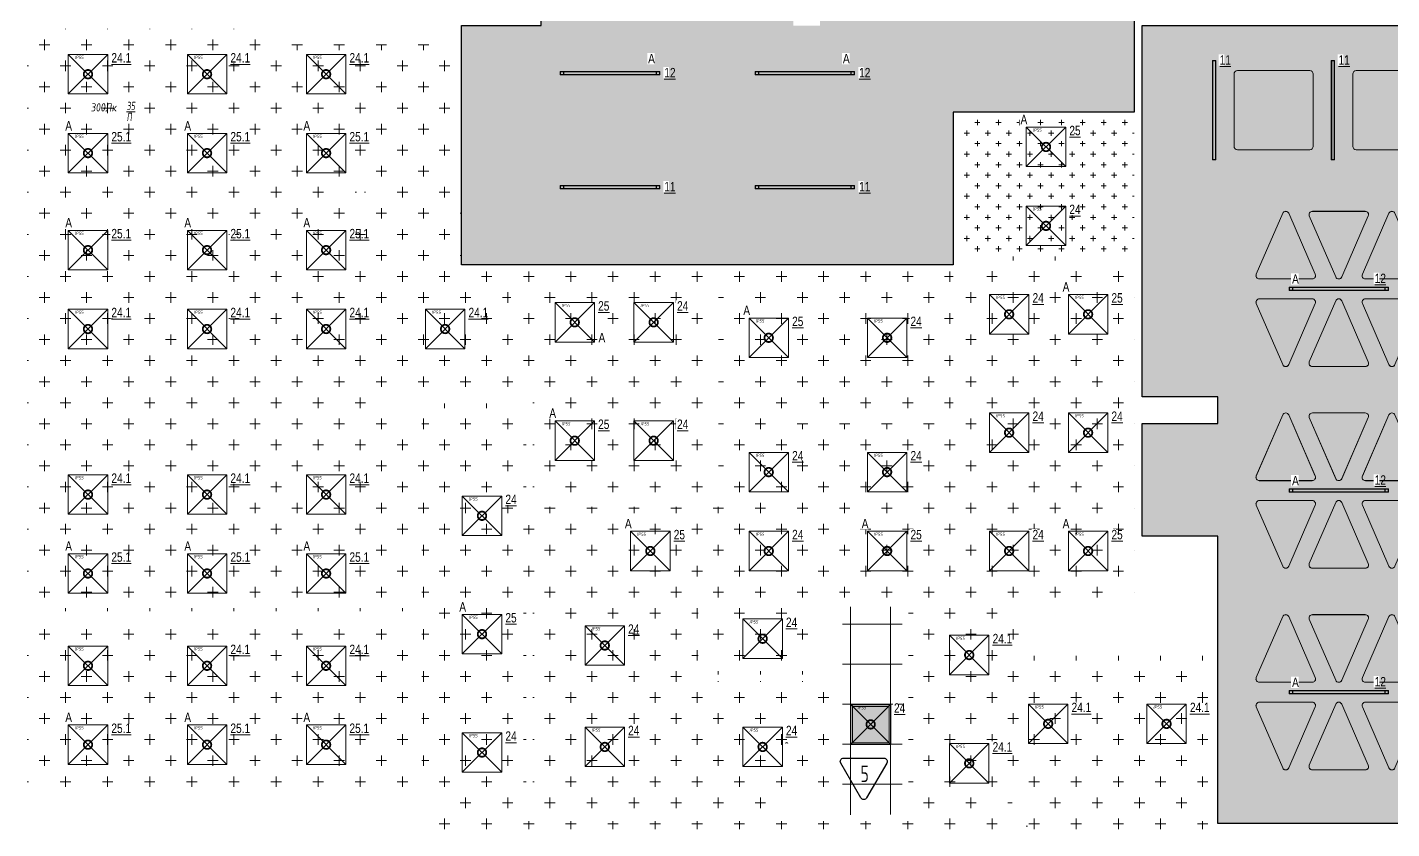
# Model space of a CAD drawing. Header units: millimetres. Extents: x -510890 to 418982, y -118257 to 141350.
# Drawn here: x -217984 to -197412, y 106288 to 118376 of the extents above; entities that cross this region are included whole.
import ezdxf

# ---------------------------------------------------------------- set-up
doc = ezdxf.new("R2010")
doc.units = ezdxf.units.MM
for name, color, linetype, lineweight in [('_ЭОМ_ОБЩ_Освещение_текст', 250, 'Continuous', 18), ('_ЭОМ_ОБЩ_Освещение_текст тип светильника', 172, 'Continuous', 50), ('_ЭОМ_светильник А', 1, 'Continuous', 35), ('_ЭОМ_светильник Р', 4, 'Continuous', 35), ('АР_Полы_Штриховка', 252, 'Continuous', 0), ('АР_Потолки_Штриховка', 252, 'Continuous', 0), ('ТХ_пищеблок', 30, 'Continuous', 20)]:
    doc.layers.add(name, color=color, linetype=linetype, lineweight=lineweight)
doc.layers.add('RAL 9010', color=7, linetype='Continuous')
doc.layers.add('X-ref Light', color=250, linetype='Continuous')
for name, color, linetype, lineweight, true_color in [('АР_Потолок_RAL 095 85 40', 7, 'Continuous', 5, 0xddc87a), ('АР_Потолок_RAL 100 70 20', 7, 'Continuous', 5, 0xb3ac85), ('АР_Потолок_Покраска', 7, 'Continuous', 5, 0x007399)]:
    doc.layers.add(name, color=color, linetype=linetype, lineweight=lineweight, true_color=true_color)
doc.layers.get('X-ref Light').off()
doc.styles.add('ISOCPEUR', font='isocpeur.ttf', dxfattribs={"height": 800})
doc.styles.add('ISOCUPER', font='isocpeur.ttf', dxfattribs={"width": 0.85, "oblique": 7})
doc.styles.add('ГОСТ', font='cad.shx', dxfattribs={"width": 0.8})

# ---------------------------------------------------------------- blocks, each defined once
blk = doc.blocks.new('A$Cadefe39d')
at = {"layer": 'АР_Потолки_Штриховка', "ltscale": 100, "true_color": 0xf8f6b0}
h = blk.add_hatch(color=51, dxfattribs=at)
h.dxf.hatch_style = 1
h.paths.add_polyline_path([(0, 0), (550, 0), (550, 550), (0, 550)])
at = {"layer": 'АР_Потолки_Штриховка', "color": 18, "ltscale": 100, "true_color": 0x000000}
for points in [[(575, -25), (-25, -25), (-25, 575), (575, 575)], [(550, 0), (0, 0), (0, 550), (550, 550)]]:
    blk.add_lwpolyline(points, close=True, dxfattribs=at)
blk = doc.blocks.new('RVE-PLS5070-1500-P')
at = {"color": 0, "linetype": 'ByBlock', "lineweight": -2, "ltscale": 40}
for points in [[(750, -25), (-750, -25), (-750, 25), (750, 25)], [(745, -20), (-745, -20), (-745, 20), (745, 20)]]:
    blk.add_lwpolyline(points, close=True, dxfattribs=at)
blk = doc.blocks.new('OPL R 418 HF')
at = {"color": 0, "linetype": 'ByBlock', "lineweight": -2, "ltscale": 100}
for p, q in [((-297, 298), (298, 298)), ((-297, 298), (-297, -297)), ((-297, 298), (298, -297)), ((-297, -297), (298, 298)), ((298, 298), (298, -297)), ((298, -297), (-297, -297))]:
    blk.add_line(p, q, dxfattribs=at)
at = {"color": 0, "linetype": 'ByBlock', "lineweight": -2, "const_width": 27.2}
blk.add_lwpolyline([(-64, 0, 1), (64, 0, 1)], format="xyb", close=True, dxfattribs=at)
at = {"color": 0, "linetype": 'ByBlock', "lineweight": -2, "insert": (-200, 279), "char_height": 50, "attachment_point": 1, "style": 'ISOCUPER'}
blk.add_mtext_dynamic_manual_height_columns('IP55', width=2.44, gutter_width=12.5, heights=[0], dxfattribs=at)
blk = doc.blocks.new('A$C35e846bc')
at = {"layer": 'АР_Потолки_Штриховка', "color": 18, "lineweight": 18, "ltscale": 100, "true_color": 0x000000}
for points in [[(8390, 59620), (8390, 58120), (8440, 58120), (8440, 59620)], [(8395, 59615), (8395, 58125), (8435, 58125), (8435, 59615)], [(10182, 59620), (10182, 58120), (10232, 58120), (10232, 59620)], [(10187, 59615), (10187, 58125), (10227, 58125), (10227, 59615)], [(6, 59402), (-1394, 59402), (-1394, 59452), (6, 59452)], [(1, 59407), (-1389, 59407), (-1389, 59447), (1, 59447)], [(2943, 59402), (1543, 59402), (1543, 59452), (2943, 59452)], [(2938, 59407), (1548, 59407), (1548, 59447), (2938, 59447)], [(6, 57683), (-1394, 57683), (-1394, 57733), (6, 57733)], [(1, 57688), (-1389, 57688), (-1389, 57728), (1, 57728)], [(2943, 57683), (1543, 57683), (1543, 57733), (2943, 57733)], [(2938, 57688), (1548, 57688), (1548, 57728), (2938, 57728)], [(9595, 56199), (10995, 56199), (10995, 56149), (9595, 56149)], [(9600, 56194), (10990, 56194), (10990, 56154), (9600, 56154)], [(9595, 53157), (10995, 53157), (10995, 53107), (9595, 53107)], [(9600, 53152), (10990, 53152), (10990, 53112), (9600, 53112)], [(9595, 50116), (10995, 50116), (10995, 50066), (9595, 50066)], [(9600, 50111), (10990, 50111), (10990, 50071), (9600, 50071)]]:
    blk.add_lwpolyline(points, close=True, dxfattribs=at)
for points in [[(8715, 58324), (8715, 59416, -0.414214), (8765, 59466), (9857, 59466, -0.414214), (9907, 59416), (9907, 58324, -0.414214), (9857, 58274), (8765, 58274, -0.414214)], [(10557, 59466), (11649, 59466, -0.414214), (11699, 59416), (11699, 58324, -0.414214), (11649, 58274), (10557, 58274, -0.414214), (10507, 58324), (10507, 59416, -0.414214)]]:
    blk.add_lwpolyline(points, format="xyb", close=True, dxfattribs=at)
for points in [[(9939, 56394, -0.539691), (9893, 56324), (9096, 56324, -0.539691), (9050, 56394), (9449, 57314, -0.656611), (9540, 57314), (9939, 56394)], [(10739, 57275, 0.539691), (10693, 57344), (9896, 57344, 0.539691), (9850, 57275), (10249, 56354, 0.656611), (10340, 56354), (10739, 57275)], [(11539, 56394, -0.539691), (11493, 56324), (10696, 56324, -0.539691), (10650, 56394), (11049, 57314, -0.656611), (11140, 57314), (11539, 56394)], [(9939, 55954, 0.539691), (9893, 56024), (9096, 56024, 0.539691), (9050, 55954), (9449, 55033, 0.656611), (9540, 55033), (9939, 55954)], [(10739, 55073, -0.539691), (10693, 55003), (9896, 55003, -0.539691), (9850, 55073), (10249, 55994, -0.656611), (10340, 55994), (10739, 55073)], [(11539, 55954, 0.539691), (11493, 56024), (10696, 56024, 0.539691), (10650, 55954), (11049, 55033, 0.656611), (11140, 55033), (11539, 55954)], [(9939, 53352, -0.539691), (9893, 53282), (9096, 53282, -0.539691), (9050, 53352), (9449, 54273, -0.656611), (9540, 54273), (9939, 53352)], [(10739, 54233, 0.539691), (10693, 54303), (9896, 54303, 0.539691), (9850, 54233), (10249, 53312, 0.656611), (10340, 53312), (10739, 54233)], [(11539, 53352, -0.539691), (11493, 53282), (10696, 53282, -0.539691), (10650, 53352), (11049, 54273, -0.656611), (11140, 54273), (11539, 53352)], [(9939, 52912, 0.539691), (9893, 52982), (9096, 52982, 0.539691), (9050, 52912), (9449, 51992, 0.656611), (9540, 51992), (9939, 52912)], [(10739, 52031, -0.539691), (10693, 51961), (9896, 51961, -0.539691), (9850, 52031), (10249, 52952, -0.656611), (10340, 52952), (10739, 52031)], [(11539, 52912, 0.539691), (11493, 52982), (10696, 52982, 0.539691), (10650, 52912), (11049, 51992, 0.656611), (11140, 51992), (11539, 52912)], [(9939, 50311, -0.539691), (9893, 50241), (9096, 50241, -0.539691), (9050, 50311), (9449, 51231, -0.656611), (9540, 51231), (9939, 50311)], [(10739, 51192, 0.539691), (10693, 51261), (9896, 51261, 0.539691), (9850, 51192), (10249, 50271, 0.656611), (10340, 50271), (10739, 51192)], [(11539, 50311, -0.539691), (11493, 50241), (10696, 50241, -0.539691), (10650, 50311), (11049, 51231, -0.656611), (11140, 51231), (11539, 50311)], [(9939, 49871, 0.539691), (9893, 49941), (9096, 49941, 0.539691), (9050, 49871), (9449, 48950, 0.656611), (9540, 48950), (9939, 49871)], [(10739, 48990, -0.539691), (10693, 48920), (9896, 48920, -0.539691), (9850, 48990), (10249, 49911, -0.656611), (10340, 49911), (10739, 48990)], [(11539, 49871, 0.539691), (11493, 49941), (10696, 49941, 0.539691), (10650, 49871), (11049, 48950, 0.656611), (11140, 48950), (11539, 49871)]]:
    blk.add_lwpolyline(points, format="xyb", dxfattribs=at)
at = {"layer": 'ТХ_пищеблок', "color": 18, "lineweight": 18, "true_color": 0x000000}
blk.add_line((5579, 48072), (5601, 48072), dxfattribs=at)
for centre in [(1620, 49319), (1970, 49319)]:
    blk.add_arc(centre, 15.1, 0, 180, dxfattribs=at)
at = {"layer": '_ЭОМ_светильник А', "color": 18, "lineweight": 18, "ltscale": 100, "true_color": 0x000000}
for p in [(5880, 58315), (-1226, 55670), (6514, 55791), (1699, 55437), (-86, 52221), (3484, 52221), (6514, 52221), (-2624, 50967)]:
    blk.add_blockref('OPL R 418 HF', p, dxfattribs=at)
at = {"layer": '_ЭОМ_светильник Р', "color": 18, "lineweight": 18, "ltscale": 100, "true_color": 0x000000}
for p in [(-8565, 59412), (-6770, 59412), (-4975, 59412), (5880, 57125), (-36, 55670), (5324, 55791), (-8565, 55569), (-6770, 55569), (-4975, 55569), (-3180, 55569), (3484, 55437), (-36, 53885), (5324, 54006), (6514, 54006), (1699, 53411), (3484, 53411), (-8565, 53072), (-6770, 53072), (-4975, 53072), (-2624, 52752), (1699, 52221), (5324, 52221), (-773, 50796), (1607, 50898), (4722, 50652), (-8565, 50490), (-6770, 50490), (-4975, 50490), (3236, 49606), (5912, 49614), (7697, 49614), (-2624, 49182), (-773, 49266), (1607, 49266), (4722, 49019)]:
    blk.add_blockref('OPL R 418 HF', p, dxfattribs=at)
at = {"layer": '_ЭОМ_светильник Р', "color": 18, "lineweight": 18, "ltscale": 100, "true_color": 0x000000, "rotation": 89.99999999999997}
for p in [(8415, 58870), (10207, 58870)]:
    blk.add_blockref('RVE-PLS5070-1500-P', p, dxfattribs=at)
at = {"layer": '_ЭОМ_ОБЩ_Освещение_текст', "color": 18, "lineweight": 18, "ltscale": 100, "true_color": 0x000000, "style": 'ISOCUPER', "oblique": 7, "width": 0.85}
blk.add_text('300Лк', height=125, dxfattribs=at).set_placement((-8525, 58850))
at = {"layer": '_ЭОМ_ОБЩ_Освещение_текст', "color": 18, "lineweight": 18, "ltscale": 100, "true_color": 0x000000, "insert": (-7982, 58996, 0), "char_height": 125, "width": 233.54, "attachment_point": 1, "style": 'ISOCUPER'}
blk.add_mtext('\\pxsm0.8;{\\W0.7;\\L35\\P\\lП}', dxfattribs=at)
at = {"layer": '_ЭОМ_ОБЩ_Освещение_текст тип светильника', "color": 18, "lineweight": 18, "ltscale": 40, "true_color": 0x000000, "char_height": 142.2, "width": 55.87, "attachment_point": 1, "style": 'ГОСТ', "bg_fill": 3, "box_fill_scale": 1.1, "bg_fill_color": 256, "bg_fill_transparency": 0}
for s, insert in [('{\\L12}', (125, 59507)), ('{\\L12}', (3062, 59507)), ('{\\L11}', (125, 57787)), ('{\\L11}', (3062, 57787))]:
    blk.add_mtext(s, dxfattribs=dict(at, insert=insert))
at = {"layer": '_ЭОМ_светильник А', "color": 18, "lineweight": 18, "ltscale": 100, "true_color": 0x000000, "char_height": 142, "width": 86.04, "attachment_point": 1, "style": 'ГОСТ', "bg_fill": 3, "box_fill_scale": 1.1, "bg_fill_color": 256, "bg_fill_transparency": 0}
for insert in [(-119, 59719), (2818, 59719), (-8907, 58705), (-7112, 58705), (-5317, 58705), (-8907, 57243), (-7112, 57243), (-5317, 57243), (-1609, 54371), (-8907, 52366), (-7112, 52366), (-5317, 52366), (-8907, 49783), (-7112, 49783), (-5317, 49783)]:
    blk.add_mtext('А', dxfattribs=dict(at, insert=insert))
at = {"layer": '_ЭОМ_светильник А', "color": 18, "lineweight": 18, "ltscale": 100, "true_color": 0x000000, "rotation": 180}
for p in [(-694, 59427), (2243, 59427)]:
    blk.add_blockref('RVE-PLS5070-1500-P', p, dxfattribs=at)
at = {"layer": '_ЭОМ_светильник А', "color": 18, "lineweight": 18, "ltscale": 100, "true_color": 0x000000}
for p in [(-8565, 58222), (-6770, 58222), (-4975, 58222), (-8565, 56759), (-6770, 56759), (-4975, 56759), (-1226, 53885), (-8565, 51882), (-6770, 51882), (-4975, 51882), (-8565, 49300), (-6770, 49300), (-4975, 49300)]:
    blk.add_blockref('OPL R 418 HF', p, dxfattribs=at)
at = {"layer": '_ЭОМ_светильник Р', "color": 18, "lineweight": 18, "ltscale": 100, "true_color": 0x000000, "rotation": 180}
for p in [(-694, 57708), (2243, 57708)]:
    blk.add_blockref('RVE-PLS5070-1500-P', p, dxfattribs=at)
at = {"layer": '_ЭОМ_ОБЩ_Освещение_текст тип светильника', "color": 18, "lineweight": 18, "ltscale": 40, "true_color": 0x000000, "char_height": 142.2, "width": 55.87, "attachment_point": 1, "style": 'ГОСТ', "bg_fill": 3, "box_fill_scale": 1.1, "bg_fill_color": 256, "bg_fill_transparency": 0}
for s, insert in [('{\\L24.1}', (-8212, 59731)), ('{\\L24.1}', (-6417, 59731)), ('{\\L24.1}', (-4622, 59731)), ('{\\L11}', (8499, 59699)), ('{\\L11}', (10291, 59699)), ('{\\L25}', (6232, 58634)), ('{\\L24}', (6232, 57444)), ('{\\L12}', (10836, 56404)), ('{\\L25}', (-873, 55989)), ('{\\L24}', (317, 55989)), ('{\\L24}', (5677, 56110)), ('{\\L25}', (6867, 56110)), ('{\\L24.1}', (-8212, 55889)), ('{\\L24.1}', (-6417, 55889)), ('{\\L24.1}', (-4622, 55889)), ('{\\L24.1}', (-2827, 55889)), ('{\\L25}', (2052, 55756)), ('{\\L24}', (3837, 55756)), ('{\\L24}', (5677, 54325)), ('{\\L24}', (6867, 54325)), ('{\\L24}', (317, 54204)), ('{\\L24}', (2052, 53730)), ('{\\L24}', (3837, 53730)), ('{\\L24.1}', (-8212, 53391)), ('{\\L24.1}', (-6417, 53391)), ('{\\L24.1}', (-4622, 53391)), ('{\\L12}', (10836, 53363)), ('{\\L24}', (-2271, 53071)), ('{\\L25}', (267, 52540)), ('{\\L24}', (2052, 52540)), ('{\\L25}', (3837, 52540)), ('{\\L24}', (5677, 52540)), ('{\\L25}', (6867, 52540)), ('{\\L25}', (-2271, 51286)), ('{\\L24}', (1959, 51217)), ('{\\L24}', (-421, 51115)), ('{\\L24.1}', (-6417, 50809)), ('{\\L24.1}', (-4622, 50809)), ('{\\L24.1}', (5075, 50971)), ('{\\L12}', (10836, 50321)), ('{\\L24}', (3588, 49925)), ('{\\L24.1}', (6265, 49933)), ('{\\L24.1}', (8050, 49933)), ('{\\L24}', (-421, 49585)), ('{\\L24}', (1959, 49585)), ('{\\L24}', (-2271, 49501)), ('{\\L24.1}', (5075, 49338))]:
    blk.add_mtext(s, dxfattribs=dict(at, insert=insert))
at = {"layer": '_ЭОМ_светильник А', "color": 18, "lineweight": 18, "ltscale": 100, "true_color": 0x000000, "char_height": 142, "width": 86.04, "attachment_point": 1, "style": 'ГОСТ', "bg_fill": 3, "box_fill_scale": 1.1, "bg_fill_color": 256, "bg_fill_transparency": 0}
for insert in [(5496, 58800), (9590, 56394), (6131, 56276), (1316, 55922), (-867, 55510), (9590, 53353), (-469, 52706), (3101, 52706), (6131, 52706), (-2966, 51450), (9590, 50311)]:
    blk.add_mtext('А', dxfattribs=dict(at, insert=insert))
at = {"layer": '_ЭОМ_светильник А', "color": 18, "lineweight": 18, "ltscale": 100, "true_color": 0x000000, "rotation": 180}
for p in [(10295, 56174), (10295, 53132), (10295, 50091)]:
    blk.add_blockref('RVE-PLS5070-1500-P', p, dxfattribs=at)
at = {"layer": '_ЭОМ_ОБЩ_Освещение_текст тип светильника', "color": 18, "lineweight": 18, "ltscale": 40, "true_color": 0x000000, "char_height": 142.2, "width": 55.87, "attachment_point": 1, "style": 'ГОСТ', "bg_fill": 3, "box_fill_scale": 1.1, "bg_fill_color": 256, "bg_fill_transparency": 0}
for s, insert in [('{\\L25.1}', (-8212, 58541)), ('{\\L25.1}', (-6417, 58541)), ('{\\L25.1}', (-4622, 58541)), ('{\\L25.1}', (-8212, 57079)), ('{\\L25.1}', (-6417, 57079)), ('{\\L25.1}', (-4622, 57079)), ('{\\L25}', (-873, 54204)), ('{\\L25.1}', (-8212, 52201)), ('{\\L25.1}', (-6417, 52201)), ('{\\L25.1}', (-4622, 52201)), ('{\\L25.1}', (-8212, 49619)), ('{\\L25.1}', (-6417, 49619)), ('{\\L25.1}', (-4622, 49619))]:
    blk.add_mtext(s, dxfattribs=dict(at, insert=insert))

msp = doc.modelspace()

# ---------------------------------------------------------------- hatches: boundary and pattern name
at = {"layer": 'RAL 9010', "ltscale": 100, "true_color": 0xe1be89}
h = msp.add_hatch(color=31, dxfattribs=at)
h.dxf.hatch_style = 1
h.paths.add_polyline_path([(-198255.1, 114610.1, 0.6566108), (-198163.4, 114610.1), (-197764.5, 115530.8, 0.5396909), (-197810.4, 115600.7), (-198608.1, 115600.7, 0.5396909), (-198654, 115530.8)])
h = msp.add_hatch(color=31, dxfattribs=at)
h.dxf.hatch_style = 1
h.paths.add_polyline_path([(-197455.1, 113289.3, 0.6566108), (-197363.4, 113289.3), (-196964.5, 114210.1, 0.5396909), (-197010.4, 114279.9), (-197808.1, 114279.9, 0.5396909), (-197854, 114210.1)])
h = msp.add_hatch(color=31, dxfattribs=at)
h.dxf.hatch_style = 1
h.paths.add_polyline_path([(-198963.4, 112529.1, 0.6566108), (-199055.1, 112529.1), (-199454, 111608.3, 0.5396909), (-199408.1, 111538.4), (-198610.4, 111538.4, 0.5396909), (-198564.5, 111608.3)])
h = msp.add_hatch(color=31, dxfattribs=at)
h.dxf.hatch_style = 1
h.paths.add_polyline_path([(-198654, 110287.6, 0.5396909), (-198608.1, 110217.7), (-197810.4, 110217.7, 0.5396909), (-197764.5, 110287.6), (-198163.4, 111208.3, 0.6566108), (-198255.1, 111208.3)])
h = msp.add_hatch(color=31, dxfattribs=at)
h.dxf.hatch_style = 1
h.paths.add_polyline_path([(-197363.4, 109487.6, 0.6566108), (-197455.1, 109487.6), (-197854, 108566.8, 0.5396909), (-197808.1, 108496.9), (-197010.4, 108496.9, 0.5396909), (-196964.5, 108566.8)])
h = msp.add_hatch(color=31, dxfattribs=at)
h.dxf.hatch_style = 1
h.paths.add_polyline_path([(-199408.1, 108196.9, 0.5396909), (-199454, 108127.1), (-199055.1, 107206.3, 0.6566108), (-198963.4, 107206.3), (-198564.5, 108127.1, 0.5396909), (-198610.4, 108196.9)])
at = {"layer": 'АР_Полы_Штриховка', "transparency": 33554610}
h = msp.add_hatch(dxfattribs=at)
h.set_pattern_fill('ANSI37', color=250, scale=190, angle=45)
h.set_pattern_definition([(90, (134.4, 185.57), (-603.25, 0), []), (180, (134.4, 185.57), (-6e-14, -603.25), [])])
h.paths.add_polyline_path([(-204794.8, 109635.4), (-205694.8, 109634.1), (-205694.8, 106500), (-204794.8, 106501.3)])
at = {"layer": 'АР_Потолки_Штриховка', "ltscale": 100, "true_color": 0xf8f6b0}
h = msp.add_hatch(color=51, dxfattribs=at)
h.dxf.hatch_style = 1
h.paths.add_polyline_path([(-208502.4, 117662.8), (-209892.4, 117662.8), (-209892.4, 117702.8), (-208502.4, 117702.8)])
h = msp.add_hatch(color=51, dxfattribs=at)
h.dxf.hatch_style = 1
h.paths.add_polyline_path([(-205565.4, 117662.8), (-206955.4, 117662.8), (-206955.4, 117702.8), (-205565.4, 117702.8)])
h = msp.add_hatch(color=51, dxfattribs=at)
h.dxf.hatch_style = 1
h.paths.add_polyline_path([(-200109.2, 117870.7), (-200109.2, 116380.7), (-200069.2, 116380.7), (-200069.2, 117870.7)])
h = msp.add_hatch(color=51, dxfattribs=at)
h.dxf.hatch_style = 1
h.paths.add_polyline_path([(-198317.2, 117870.7), (-198317.2, 116380.7), (-198277.2, 116380.7), (-198277.2, 117870.7)])
h = msp.add_hatch(color=51, dxfattribs=at)
h.dxf.hatch_style = 1
h.paths.add_polyline_path([(-208502.4, 115943.4), (-209892.4, 115943.4), (-209892.4, 115983.4), (-208502.4, 115983.4)])
h = msp.add_hatch(color=51, dxfattribs=at)
h.dxf.hatch_style = 1
h.paths.add_polyline_path([(-205565.4, 115943.4), (-206955.4, 115943.4), (-206955.4, 115983.4), (-205565.4, 115983.4)])
h = msp.add_hatch(color=51, dxfattribs=at)
h.dxf.hatch_style = 1
h.paths.add_polyline_path([(-198904.2, 114449.9), (-197514.2, 114449.9), (-197514.2, 114409.9), (-198904.2, 114409.9)])
h = msp.add_hatch(color=51, dxfattribs=at)
h.dxf.hatch_style = 1
h.paths.add_polyline_path([(-198904.2, 111408.4), (-197514.2, 111408.4), (-197514.2, 111368.4), (-198904.2, 111368.4)])
h = msp.add_hatch(color=51, dxfattribs=at)
h.dxf.hatch_style = 1
h.paths.add_polyline_path([(-198904.2, 108366.9), (-197514.2, 108366.9), (-197514.2, 108326.9), (-198904.2, 108326.9)])
at = {"layer": 'АР_Потолок_RAL 095 85 40', "transparency": 33554687}
h = msp.add_hatch(color=256, dxfattribs=at)
h.dxf.hatch_style = 1
h.paths.add_polyline_path([(-198597.2, 117671.7, 0.4142136), (-198647.2, 117721.7), (-199739.2, 117721.7, 0.4142136), (-199789.2, 117671.7), (-199789.2, 116579.7, 0.4142136), (-199739.2, 116529.7), (-198647.2, 116529.7, 0.4142136), (-198597.2, 116579.7)])
h = msp.add_hatch(color=256, dxfattribs=at)
h.dxf.hatch_style = 1
h.paths.add_polyline_path([(-198963.4, 115570.6, 0.6566108), (-199055.1, 115570.6), (-199454, 114649.8, 0.5396909), (-199408.1, 114579.9), (-198610.4, 114579.9, 0.5396909), (-198564.5, 114649.8)])
h = msp.add_hatch(color=256, dxfattribs=at)
h.dxf.hatch_style = 1
h.paths.add_polyline_path([(-198654, 113329.1, 0.5396909), (-198608.1, 113259.2), (-197810.4, 113259.2, 0.5396909), (-197764.5, 113329.1), (-198163.4, 114249.8, 0.6566108), (-198255.1, 114249.8)])
h = msp.add_hatch(color=256, dxfattribs=at)
h.dxf.hatch_style = 1
h.paths.add_polyline_path([(-197363.4, 112529.1, 0.6566108), (-197455.1, 112529.1), (-197854, 111608.3, 0.5396909), (-197808.1, 111538.4), (-197010.4, 111538.4, 0.5396909), (-196964.5, 111608.3)])
h = msp.add_hatch(color=256, dxfattribs=at)
h.dxf.hatch_style = 1
h.paths.add_polyline_path([(-199408.1, 111238.4, 0.5396909), (-199454, 111168.6), (-199055.1, 110247.8, 0.6566108), (-198963.4, 110247.8), (-198564.5, 111168.6, 0.5396909), (-198610.4, 111238.4)])
h = msp.add_hatch(color=256, dxfattribs=at)
h.dxf.hatch_style = 1
h.paths.add_polyline_path([(-198255.1, 108527.1, 0.6566108), (-198163.4, 108527.1), (-197764.5, 109447.8, 0.5396909), (-197810.4, 109517.7), (-198608.1, 109517.7, 0.5396909), (-198654, 109447.8)])
h = msp.add_hatch(color=256, dxfattribs=at)
h.dxf.hatch_style = 1
h.paths.add_polyline_path([(-197455.1, 107206.3, 0.6566108), (-197363.4, 107206.3), (-196964.5, 108127.1, 0.5396909), (-197010.4, 108196.9), (-197808.1, 108196.9, 0.5396909), (-197854, 108127.1)])
at = {"layer": 'АР_Потолок_RAL 100 70 20', "transparency": 33554687}
h = msp.add_hatch(color=256, dxfattribs=at)
h.dxf.hatch_style = 1
h.paths.add_polyline_path([(-196855.2, 116529.7, 0.4142136), (-196805.2, 116579.7), (-196805.2, 117671.7, 0.4142136), (-196855.2, 117721.7), (-197947.2, 117721.7, 0.4142136), (-197997.2, 117671.7), (-197997.2, 116579.7, 0.4142136), (-197947.2, 116529.7)])
h = msp.add_hatch(color=256, dxfattribs=at)
h.dxf.hatch_style = 1
h.paths.add_polyline_path([(-197363.4, 115570.6, 0.6566108), (-197455.1, 115570.6), (-197854, 114649.8, 0.5396909), (-197808.1, 114579.9), (-197010.4, 114579.9, 0.5396909), (-196964.5, 114649.8)])
h = msp.add_hatch(color=256, dxfattribs=at)
h.dxf.hatch_style = 1
h.paths.add_polyline_path([(-199408.1, 114279.9, 0.5396909), (-199454, 114210.1), (-199055.1, 113289.3, 0.6566108), (-198963.4, 113289.3), (-198564.5, 114210.1, 0.5396909), (-198610.4, 114279.9)])
h = msp.add_hatch(color=256, dxfattribs=at)
h.dxf.hatch_style = 1
h.paths.add_polyline_path([(-198255.1, 111568.6, 0.6566108), (-198163.4, 111568.6), (-197764.5, 112489.3, 0.5396909), (-197810.4, 112559.2), (-198608.1, 112559.2, 0.5396909), (-198654, 112489.3)])
h = msp.add_hatch(color=256, dxfattribs=at)
h.dxf.hatch_style = 1
h.paths.add_polyline_path([(-197455.1, 110247.8, 0.6566108), (-197363.4, 110247.8), (-196964.5, 111168.6, 0.5396909), (-197010.4, 111238.4), (-197808.1, 111238.4, 0.5396909), (-197854, 111168.6)])
h = msp.add_hatch(color=256, dxfattribs=at)
h.dxf.hatch_style = 1
h.paths.add_polyline_path([(-198963.4, 109487.6, 0.6566108), (-199055.1, 109487.6), (-199454, 108566.8, 0.5396909), (-199408.1, 108496.9), (-198610.4, 108496.9, 0.5396909), (-198564.5, 108566.8)])
h = msp.add_hatch(color=256, dxfattribs=at)
h.dxf.hatch_style = 1
h.paths.add_polyline_path([(-198654, 107246.1, 0.5396909), (-198608.1, 107176.2), (-197810.4, 107176.2, 0.5396909), (-197764.5, 107246.1), (-198163.4, 108166.8, 0.6566108), (-198255.1, 108166.8)])
at = {"layer": 'АР_Потолок_Покраска'}
h = msp.add_hatch(dxfattribs=at)
h.set_pattern_fill('CROSS', color=256, scale=25)
h.set_pattern_definition([(0, (-432611.07, 92549.41), (158.75, 158.75), [79.375, -238.125]), (90, (-432571.38, 92509.72), (-158.75, 158.75), [79.375, -238.125])])
h.paths.add_polyline_path([(-206433.9, 124400.7), (-206433.9, 124800.7), (-206033.9, 124800.7), (-206033.9, 124400.7)], flags=16)
h.paths.add_polyline_path([(-200433.9, 124400.7), (-200433.9, 124800.7), (-200033.9, 124800.7), (-200033.9, 124400.7)], flags=16)
h.paths.add_polyline_path([(-206433.9, 118400.7), (-206433.9, 118800.7), (-206033.9, 118800.7), (-206033.9, 118400.7)], flags=16)
edge = h.paths.add_edge_path()
edge.add_line((-205983.9, 130100.7), (-197483.9, 130100.7))
edge.add_line((-197483.9, 130100.7), (-197483.2, 118520.7))
edge.add_line((-197483.2, 118520.7), (-200033.9, 118520.7))
edge.add_line((-200033.9, 118520.7), (-200033.9, 118800.7))
edge.add_line((-200033.9, 118800.7), (-200433.9, 118800.7))
edge.add_line((-200433.9, 118800.7), (-200433.9, 118520.7))
edge.add_line((-200433.9, 118520.7), (-201293.4, 118520.6))
edge.add_line((-201293.4, 118520.6), (-201293.3, 117094.4))
edge.add_line((-201293.3, 117094.4), (-204022.7, 117094.3))
edge.add_line((-204022.7, 117094.3), (-204022.7, 114793.8))
edge.add_line((-204022.7, 114793.8), (-211435.4, 114793.8))
edge.add_line((-211435.4, 114793.8), (-211435.4, 118400.6))
edge.add_line((-211435.4, 118400.6), (-210235.4, 118400.6))
edge.add_line((-210235.4, 118400.6), (-210235.4, 119100.7))
edge.add_line((-210235.4, 119100.7), (-214171.6, 119100.7))
edge.add_arc((-206025.9, 118392.3), 8176.4, 93.28116, 175.02988, ccw=False)
edge.add_line((-206493.9, 126555.3), (-206493.9, 126660.7))
edge.add_line((-206493.9, 126660.7), (-205983.9, 126660.7))
edge.add_line((-205983.9, 126660.7), (-205983.9, 130100.7))
h = msp.add_hatch(dxfattribs=at)
h.set_pattern_fill('CROSS', color=256, scale=25)
h.set_pattern_definition([(0, (238596.78, 31501.12), (158.75, 158.75), [79.375, -238.125]), (90, (238636.46, 31461.44), (-158.75, 158.75), [79.375, -238.125])])
h.paths.add_polyline_path([(-194033.9, 112400.7), (-194433.9, 112400.7), (-194433.9, 112800.7), (-194033.9, 112800.7)])
edge = h.paths.add_edge_path()
edge.add_line((-200033.9, 112800.7), (-201173.8, 112800.7))
edge.add_line((-201173.8, 112800.7), (-201173.6, 118400.7))
edge.add_line((-201173.6, 118400.7), (-187913.9, 118400.7))
edge.add_line((-187913.9, 118400.7), (-187913.9, 126001))
edge.add_line((-187913.9, 126001), (-194313.9, 126000.9))
edge.add_line((-194313.9, 126000.9), (-194313.9, 127350.7))
edge.add_line((-194313.9, 127350.7), (-185384.4, 127350.7))
edge.add_line((-185384.4, 127350.7), (-185384.4, 118400.7))
edge.add_line((-185384.4, 118400.7), (-182153.9, 118400.7))
edge.add_line((-182153.9, 118400.7), (-182153.9, 115850.7))
edge.add_line((-182153.9, 115850.7), (-187998.9, 115850.7))
edge.add_line((-187998.9, 115850.7), (-187998.9, 114910.7))
edge.add_arc((-197124, 115502.6), 9144.3, 272.82064, 356.28873, ccw=False)
edge.add_line((-196674, 106369.4), (-200033.9, 106369.4))
edge.add_line((-200033.9, 106369.4), (-200032.3, 110700.9))
edge.add_line((-200032.3, 110700.9), (-201173.4, 110702.5))
edge.add_line((-201173.4, 110702.5), (-201173.4, 112400.7))
edge.add_line((-201173.4, 112400.7), (-200033.1, 112400.7))
edge.add_line((-200033.1, 112400.7), (-200033.9, 112800.7))
h = msp.add_hatch(dxfattribs=at)
h.set_pattern_fill('CROSS', color=256, scale=50)
h.paths.add_polyline_path([(-213020.9, 115792), (-217983.9, 115791.9), (-217983.9, 118350.7), (-214434, 118350.7), (-214434, 118118.1), (-211555.4, 118118.1), (-211555.4, 116122.3), (-213020.9, 116122.3)])
h.paths.add_polyline_path([(-212154, 109570.6), (-217984, 109570.6), (-217984, 115671.9), (-212900.9, 115672), (-212900.9, 116002.3), (-212785.4, 116002.2), (-212785.4, 116122.2), (-211655.4, 116122.2), (-211655.4, 116002.2), (-211555.4, 116002.3), (-211555.4, 115923.8), (-211435.4, 115923.8), (-211435.4, 114793.8), (-211555.4, 114793.8), (-211555.4, 114693.8), (-210693.9, 114693.8), (-210693.9, 112800.7), (-212434, 112800.7), (-212434, 112400.7), (-212154, 112400.7), (-212154, 112298.7), (-212034, 112298.7), (-212034, 110768.7), (-212154, 110768.7)])
h.paths.add_polyline_path([(-207662.9, 111241.9), (-210361.9, 111243.1), (-210361.9, 112800.7), (-210693.9, 112800.7), (-210693.9, 113930.7), (-210593.9, 113930.7), (-210593.9, 114693.8), (-207662.9, 114693.8)])
h.paths.add_polyline_path([(-201293.4, 109734.7), (-210361.9, 109734.7), (-210461.9, 109734.7), (-210461.9, 110864.7), (-210361.9, 110864.7), (-210361.9, 111143.1), (-207562.9, 111141.9), (-207562.9, 112800.1), (-206434, 112800.7), (-206434, 112400.7), (-206034, 112400.7), (-206034, 112800.7), (-206434, 112800.7), (-207562.9, 112800.1), (-207562.9, 114693.8), (-207060.9, 114693.8), (-207060.9, 114793.8), (-205930.9, 114793.8), (-205930.9, 114693.8), (-204022.8, 114693.8), (-204022.8, 112500.4), (-206033.9, 112500.7), (-206033.7, 112400.7), (-203922.7, 112400.4), (-203922.7, 114817.8), (-203300.3, 114817.8), (-203300.3, 114917.8), (-202200.3, 114917.8), (-202200.3, 114817.8), (-202090.8, 114817.8), (-202091.9, 114835.3), (-201344.2, 114835.3), (-201344.2, 114817.8), (-201293.4, 114817.8)])
h.paths.add_polyline_path([(-203133.9, 106400.6), (-203133.9, 104807.7), (-208007.7, 104807.7), (-208007.7, 101492.4), (-209462.4, 101492.4), (-209462.4, 104807.6), (-211914.1, 104807.7), (-211914.1, 106850.7), (-212033.9, 106850.7), (-212034, 112700.7), (-210461.9, 112700.7), (-210461.9, 106400.7), (-207729.3, 106400.7)])
h.paths.add_polyline_path([(-212154, 106850.7), (-217984, 106850.7), (-217984, 109450.6), (-212154, 109450.6)])
h.paths.add_polyline_path([(-200154, 106920.6), (-203133.9, 106920.6), (-203133.9, 106500.7), (-203204.4, 106500.7), (-203204.4, 106400.7), (-204334.4, 106400.7), (-204334.4, 106500.7), (-204694.9, 106500.7), (-204694.9, 109634.7), (-202922.4, 109634.7), (-202922.4, 108895.3), (-200154, 108895.3)])
h.paths.add_polyline_path([(-200154, 100800.7), (-200434, 100800.7), (-200434, 100500.7), (-205134.4, 100500.7), (-205134.4, 104707.7), (-204369.9, 104707.7), (-204369.9, 104807.7), (-203241.9, 104807.7), (-203241.9, 104707.7), (-203034, 104707.7), (-203034, 106800.7), (-200434, 106800.7), (-200434, 106400.7), (-200154, 106400.7)])
h.paths.add_polyline_path([(-205234.4, 102892.2), (-207907.7, 102892.2), (-207907.7, 103347.3), (-208007.7, 103347.3), (-208007.7, 104477.3), (-207907.7, 104477.3), (-207907.7, 104707.7), (-205234.4, 104707.7)], flags=17)
h.paths.add_polyline_path([(-209582.4, 101492.5), (-211914.1, 101492.4), (-211914.1, 104687.7), (-209582.4, 104687.7), (-209582.4, 103835.1), (-209462.4, 103835), (-209462.4, 102335), (-209582.4, 102335)])
h.paths.add_polyline_path([(-208007.7, 99600.7), (-211914.1, 99600.7), (-211914.1, 101372.4), (-209241, 101372.4), (-209240.9, 101492.4), (-208110.1, 101492.4), (-208110.1, 101372.4), (-208007.7, 101372.4)])
h.paths.add_polyline_path([(-206434, 100500.7), (-207907.7, 100500.7), (-207907.7, 101599), (-208007.7, 101599), (-208007.7, 102729), (-207907.7, 102729), (-207907.7, 102792.2), (-205234.4, 102792.2), (-205234.4, 100500.7), (-206034, 100500.7), (-206034, 100800.7), (-206434, 100800.7)])
h = msp.add_hatch(dxfattribs=at)
h.set_pattern_fill('CROSS', color=256, scale=25)
h.set_pattern_definition([(0, (-190363.98, 131860.24), (158.75, 158.75), [79.375, -238.125]), (90, (-190324.29, 131820.55), (-158.75, 158.75), [79.375, -238.125])])
h.paths.add_polyline_path([(-201293.4, 117002.8), (-203922.7, 116994.3), (-203922.7, 114917.8), (-201293.4, 114926.4)])
h = msp.add_hatch(dxfattribs=at)
h.set_pattern_fill('CROSS', color=256, scale=50)
h.paths.add_polyline_path([(-210361.8, 109633.8), (-207870.8, 109635.2), (-207868.9, 108514.3), (-205794.8, 108514.8), (-205794.8, 106500.7), (-206033.9, 106500.7), (-206033.9, 106800.7), (-206433.9, 106800.7), (-206433.9, 106500.7), (-207531.3, 106500.7), (-210361.8, 106500.7)])
h = msp.add_hatch(dxfattribs=at)
h.set_pattern_fill('CROSS', color=256, scale=50)
h.paths.add_polyline_path([(-206147.7, 109634.7), (-207769.9, 109634.7), (-207769.9, 108614.7), (-206147.7, 108614.7)])

# ---------------------------------------------------------------- linework, layer by layer
for points in [[(-205983.9, 130100.7), (-197483.9, 130100.7), (-197483.2, 118520.7), (-200033.9, 118520.7), (-200033.9, 118800.7), (-200433.9, 118800.7), (-200433.9, 118520.7), (-201293.4, 118520.6), (-201293.3, 117094.4), (-204022.7, 117094.3), (-204022.7, 114793.8), (-211435.4, 114793.8), (-211435.4, 118400.6), (-210235.4, 118400.6), (-210235.4, 119100.7), (-214171.6, 119100.7, -0.3726355), (-206493.9, 126555.3), (-206493.9, 126660.7), (-205983.9, 126660.7)], [(-200033.9, 112800.7), (-201173.8, 112800.7), (-201173.6, 118400.7), (-187913.9, 118400.7), (-187913.9, 126001), (-194313.9, 126000.9), (-194313.9, 127350.7), (-185384.4, 127350.7), (-185384.4, 118400.7), (-182153.9, 118400.7), (-182153.9, 115850.7), (-187998.9, 115850.7), (-187998.9, 114910.7, -0.3812035), (-196674, 106369.4), (-200033.9, 106369.4), (-200032.3, 110700.9), (-201173.4, 110702.5), (-201173.4, 112400.7), (-200033.1, 112400.7)]]:
    msp.add_lwpolyline(points, format="xyb", close=True)
msp.add_lwpolyline([(-205675.9, 107353.9), (-205069.7, 107353.9, -0.5773495), (-205026.4, 107278.9), (-205329.5, 106753.9, -0.5773541), (-205416.1, 106753.9), (-205719.2, 107278.9, -0.5773491), (-205675.9, 107353.9, -0.0000017)], format="xyb")
at = {"layer": 'АР_Потолки_Штриховка', "color": 18, "ltscale": 100, "true_color": 0x000000}
for points in [[(-208497.4, 117657.8), (-209897.4, 117657.8), (-209897.4, 117707.8), (-208497.4, 117707.8)], [(-208502.4, 117662.8), (-209892.4, 117662.8), (-209892.4, 117702.8), (-208502.4, 117702.8)], [(-205560.4, 117657.8), (-206960.4, 117657.8), (-206960.4, 117707.8), (-205560.4, 117707.8)], [(-205565.4, 117662.8), (-206955.4, 117662.8), (-206955.4, 117702.8), (-205565.4, 117702.8)], [(-200114.2, 117875.7), (-200114.2, 116375.7), (-200064.2, 116375.7), (-200064.2, 117875.7)], [(-200109.2, 117870.7), (-200109.2, 116380.7), (-200069.2, 116380.7), (-200069.2, 117870.7)], [(-198322.2, 117875.7), (-198322.2, 116375.7), (-198272.2, 116375.7), (-198272.2, 117875.7)], [(-198317.2, 117870.7), (-198317.2, 116380.7), (-198277.2, 116380.7), (-198277.2, 117870.7)], [(-208497.4, 115938.4), (-209897.4, 115938.4), (-209897.4, 115988.4), (-208497.4, 115988.4)], [(-208502.4, 115943.4), (-209892.4, 115943.4), (-209892.4, 115983.4), (-208502.4, 115983.4)], [(-205560.4, 115938.4), (-206960.4, 115938.4), (-206960.4, 115988.4), (-205560.4, 115988.4)], [(-205565.4, 115943.4), (-206955.4, 115943.4), (-206955.4, 115983.4), (-205565.4, 115983.4)], [(-198909.2, 114454.9), (-197509.2, 114454.9), (-197509.2, 114404.9), (-198909.2, 114404.9)], [(-198904.2, 114449.9), (-197514.2, 114449.9), (-197514.2, 114409.9), (-198904.2, 114409.9)], [(-198909.2, 111413.4), (-197509.2, 111413.4), (-197509.2, 111363.4), (-198909.2, 111363.4)], [(-198904.2, 111408.4), (-197514.2, 111408.4), (-197514.2, 111368.4), (-198904.2, 111368.4)], [(-198909.2, 108371.9), (-197509.2, 108371.9), (-197509.2, 108321.9), (-198909.2, 108321.9)], [(-198904.2, 108366.9), (-197514.2, 108366.9), (-197514.2, 108326.9), (-198904.2, 108326.9)]]:
    msp.add_lwpolyline(points, close=True, dxfattribs=at)
for points in [[(-199789.2, 116579.7), (-199789.2, 117671.7, -0.4142136), (-199739.2, 117721.7), (-198647.2, 117721.7, -0.4142136), (-198597.2, 117671.7), (-198597.2, 116579.7, -0.4142136), (-198647.2, 116529.7), (-199739.2, 116529.7, -0.4142136)], [(-197947.2, 117721.7), (-196855.2, 117721.7, -0.4142136), (-196805.2, 117671.7), (-196805.2, 116579.7, -0.4142136), (-196855.2, 116529.7), (-197947.2, 116529.7, -0.4142136), (-197997.2, 116579.7), (-197997.2, 117671.7, -0.4142136)]]:
    msp.add_lwpolyline(points, format="xyb", close=True, dxfattribs=at)
for points in [[(-198564.5, 114649.8, -0.5396909), (-198610.4, 114579.9), (-199408.1, 114579.9, -0.5396909), (-199454, 114649.8), (-199055.1, 115570.6, -0.6566108), (-198963.4, 115570.6), (-198564.5, 114649.8)], [(-197764.5, 115530.8, 0.5396909), (-197810.4, 115600.7), (-198608.1, 115600.7, 0.5396909), (-198654, 115530.8), (-198255.1, 114610.1, 0.6566108), (-198163.4, 114610.1), (-197764.5, 115530.8)], [(-196964.5, 114649.8, -0.5396909), (-197010.4, 114579.9), (-197808.1, 114579.9, -0.5396909), (-197854, 114649.8), (-197455.1, 115570.6, -0.6566108), (-197363.4, 115570.6), (-196964.5, 114649.8)], [(-198564.5, 114210.1, 0.5396909), (-198610.4, 114279.9), (-199408.1, 114279.9, 0.5396909), (-199454, 114210.1), (-199055.1, 113289.3, 0.6566108), (-198963.4, 113289.3), (-198564.5, 114210.1)], [(-197764.5, 113329.1, -0.5396909), (-197810.4, 113259.2), (-198608.1, 113259.2, -0.5396909), (-198654, 113329.1), (-198255.1, 114249.8, -0.6566108), (-198163.4, 114249.8), (-197764.5, 113329.1)], [(-196964.5, 114210.1, 0.5396909), (-197010.4, 114279.9), (-197808.1, 114279.9, 0.5396909), (-197854, 114210.1), (-197455.1, 113289.3, 0.6566108), (-197363.4, 113289.3), (-196964.5, 114210.1)], [(-198564.5, 111608.3, -0.5396909), (-198610.4, 111538.4), (-199408.1, 111538.4, -0.5396909), (-199454, 111608.3), (-199055.1, 112529.1, -0.6566108), (-198963.4, 112529.1), (-198564.5, 111608.3)], [(-197764.5, 112489.3, 0.5396909), (-197810.4, 112559.2), (-198608.1, 112559.2, 0.5396909), (-198654, 112489.3), (-198255.1, 111568.6, 0.6566108), (-198163.4, 111568.6), (-197764.5, 112489.3)], [(-196964.5, 111608.3, -0.5396909), (-197010.4, 111538.4), (-197808.1, 111538.4, -0.5396909), (-197854, 111608.3), (-197455.1, 112529.1, -0.6566108), (-197363.4, 112529.1), (-196964.5, 111608.3)], [(-198564.5, 111168.6, 0.5396909), (-198610.4, 111238.4), (-199408.1, 111238.4, 0.5396909), (-199454, 111168.6), (-199055.1, 110247.8, 0.6566108), (-198963.4, 110247.8), (-198564.5, 111168.6)], [(-197764.5, 110287.6, -0.5396909), (-197810.4, 110217.7), (-198608.1, 110217.7, -0.5396909), (-198654, 110287.6), (-198255.1, 111208.3, -0.6566108), (-198163.4, 111208.3), (-197764.5, 110287.6)], [(-196964.5, 111168.6, 0.5396909), (-197010.4, 111238.4), (-197808.1, 111238.4, 0.5396909), (-197854, 111168.6), (-197455.1, 110247.8, 0.6566108), (-197363.4, 110247.8), (-196964.5, 111168.6)], [(-198564.5, 108566.8, -0.5396909), (-198610.4, 108496.9), (-199408.1, 108496.9, -0.5396909), (-199454, 108566.8), (-199055.1, 109487.6, -0.6566108), (-198963.4, 109487.6), (-198564.5, 108566.8)], [(-197764.5, 109447.8, 0.5396909), (-197810.4, 109517.7), (-198608.1, 109517.7, 0.5396909), (-198654, 109447.8), (-198255.1, 108527.1, 0.6566108), (-198163.4, 108527.1), (-197764.5, 109447.8)], [(-196964.5, 108566.8, -0.5396909), (-197010.4, 108496.9), (-197808.1, 108496.9, -0.5396909), (-197854, 108566.8), (-197455.1, 109487.6, -0.6566108), (-197363.4, 109487.6), (-196964.5, 108566.8)], [(-198564.5, 108127.1, 0.5396909), (-198610.4, 108196.9), (-199408.1, 108196.9, 0.5396909), (-199454, 108127.1), (-199055.1, 107206.3, 0.6566108), (-198963.4, 107206.3), (-198564.5, 108127.1)], [(-197764.5, 107246.1, -0.5396909), (-197810.4, 107176.2), (-198608.1, 107176.2, -0.5396909), (-198654, 107246.1), (-198255.1, 108166.8, -0.6566108), (-198163.4, 108166.8), (-197764.5, 107246.1)], [(-196964.5, 108127.1, 0.5396909), (-197010.4, 108196.9), (-197808.1, 108196.9, 0.5396909), (-197854, 108127.1), (-197455.1, 107206.3, 0.6566108), (-197363.4, 107206.3), (-196964.5, 108127.1)]]:
    msp.add_lwpolyline(points, format="xyb", dxfattribs=at)

# ---------------------------------------------------------------- block references
at = {"color": 1, "lineweight": 30}
msp.add_blockref('A$Cadefe39d', (-205540.7, 107583.9), dxfattribs=at)

# ---------------------------------------------------------------- texts
at = {"insert": (-205422.2, 107241.8), "char_height": 250, "width": 294.334, "attachment_point": 1, "style": 'ISOCPEUR'}
msp.add_mtext('{\\W0.7;5}', dxfattribs=at)

# ---------------------------------------------------------------- next in the draw order: block references
at = {"layer": 'X-ref Light', "color": 18, "lineweight": 30, "true_color": 0x000000}
msp.add_blockref('A$C35e846bc', (-208503.8, 58255.7), dxfattribs=at)

doc.saveas('drawing.dxf')
